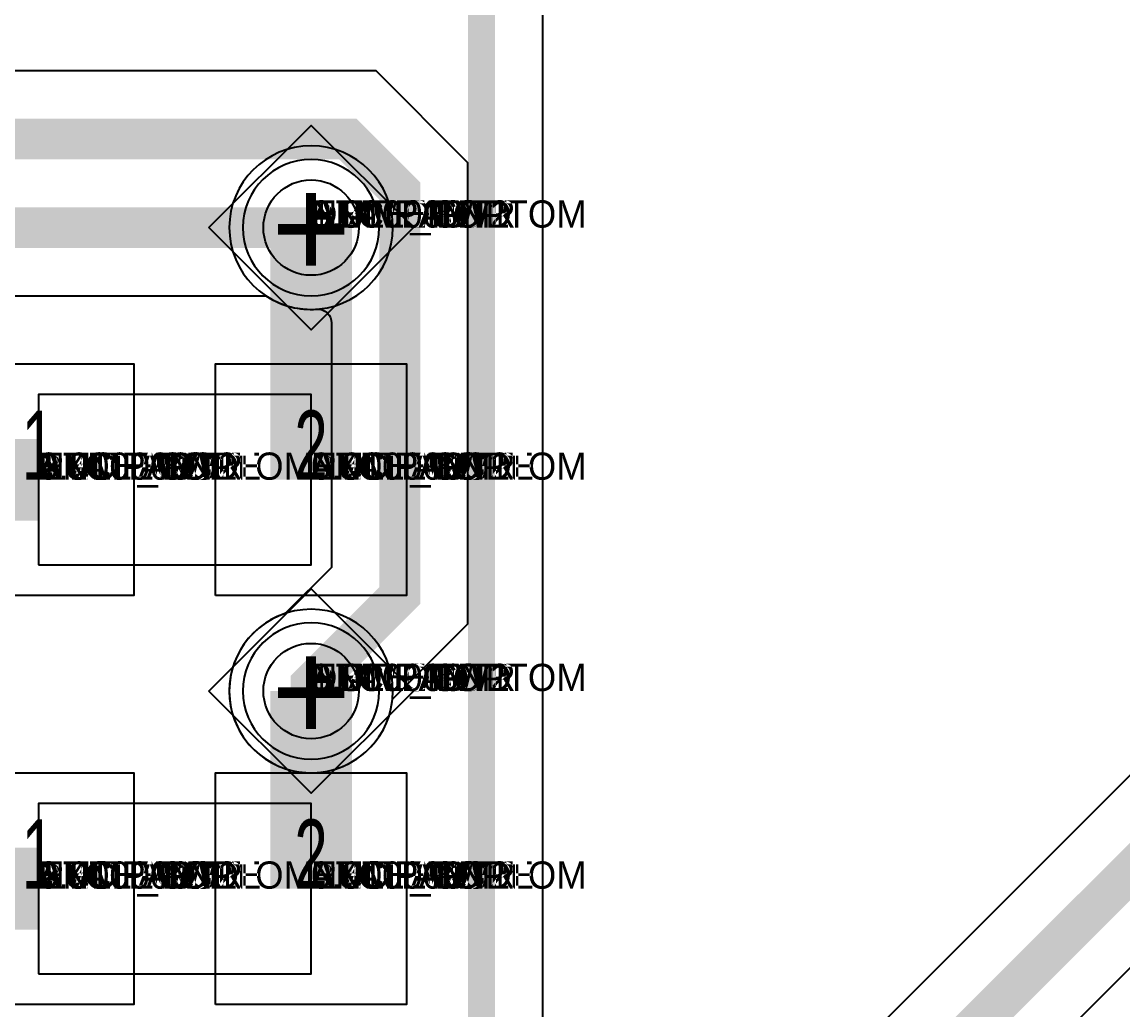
# Model space of a CAD drawing. Extents: x 0 to 323, y 0 to 320.
# Drawn here: x 76.13 to 84.2, y 98.81 to 106.06 of the extents above; entities that cross this region are included whole.
import ezdxf
from ezdxf.enums import TextEntityAlignment as Align

# ---------------------------------------------------------------- set-up
doc = ezdxf.new("R2010")
doc.units = 0
doc.header["$MEASUREMENT"] = 0
doc.layers.get('0').update_dxf_attribs({"linetype": 'CONTINUOUS'})
for name, color, linetype in [('CDN_FIGURES', 7, 'CONTINUOUS'), ('ETCH_BOTTOM', 7, 'CONTINUOUS'), ('ETCH_GND', 3, 'CONTINUOUS'), ('ETCH_INT1', 4, 'CONTINUOUS'), ('ETCH_INT2', 5, 'CONTINUOUS'), ('ETCH_PWR', 6, 'CONTINUOUS'), ('ETCH_TOP', 2, 'CONTINUOUS'), ('MANUFACTURING_NCLEGEND-1-6', 8, 'CONTINUOUS'), ('PACKAGE_GEOMETRY_ASSEMBLY_TOP', 11, 'CONTINUOUS'), ('PACKAGE_GEOMETRY_PIN_NUMBER', 9, 'CONTINUOUS')]:
    doc.layers.add(name, color=color, linetype=linetype)

# ---------------------------------------------------------------- blocks, each defined once
blk = doc.blocks.new('PAD_INFO')
for tag in ['SHAPE_TYPE', 'PAD_HEIGHT', 'PAD_LAYER', 'PAD_TYPE', 'PAD_WIDTH']:
    blk.add_attdef(tag, (0, 0), '', height=0.2)
at = {"flags": 2}
blk.add_attdef('CDN_TYPE', (0, 0), '', height=0.2, dxfattribs=at)
blk = doc.blocks.new('DRILL_INFO')
at = {"flags": 2}
blk.add_attdef('CDN_TYPE', (0, 0), '', height=0.2, dxfattribs=at)
for tag in ['FSHAPE', 'FCHAR', 'DRILL_HEIGHT', 'DIAMETER', 'PLATED', 'DRILL_WIDTH']:
    blk.add_attdef(tag, (0, 0), '', height=0.2)
blk = doc.blocks.new('VIA0700X0300')
at = {"layer": 'ETCH_BOTTOM'}
blk.add_circle((0, 0), 0.35, dxfattribs=at)
at = {"layer": 'ETCH_GND'}
blk.add_circle((0, 0), 0.35, dxfattribs=at)
at = {"layer": 'ETCH_INT1'}
blk.add_circle((0, 0), 0.35, dxfattribs=at)
at = {"layer": 'ETCH_INT2'}
blk.add_circle((0, 0), 0.35, dxfattribs=at)
at = {"layer": 'ETCH_PWR'}
blk.add_circle((0, 0), 0.35, dxfattribs=at)
at = {"layer": 'ETCH_TOP'}
blk.add_circle((0, 0), 0.35, dxfattribs=at)
ref = blk.add_blockref('PAD_INFO', (0, 0))
ref.add_attrib('PAD_LAYER', 'ETCH_TOP', (0, 0), dxfattribs={"height": 0.2})
ref.add_attrib('SHAPE_TYPE', 'NULL', (0, 0), dxfattribs={"height": 0.2})
ref.add_attrib('PAD_TYPE', 'ANTIPAD', (0, 0), dxfattribs={"height": 0.2})
ref.add_attrib('PAD_WIDTH', '0.000000', (0, 0), dxfattribs={"height": 0.2})
ref.add_attrib('PAD_HEIGHT', '0.000000', (0, 0), dxfattribs={"height": 0.2})
ref = blk.add_blockref('PAD_INFO', (0, 0))
ref.add_attrib('PAD_LAYER', 'ETCH_GND', (0, 0), dxfattribs={"height": 0.2})
ref.add_attrib('SHAPE_TYPE', 'NULL', (0, 0), dxfattribs={"height": 0.2})
ref.add_attrib('PAD_TYPE', 'ANTIPAD', (0, 0), dxfattribs={"height": 0.2})
ref.add_attrib('PAD_WIDTH', '0.000000', (0, 0), dxfattribs={"height": 0.2})
ref.add_attrib('PAD_HEIGHT', '0.000000', (0, 0), dxfattribs={"height": 0.2})
ref = blk.add_blockref('PAD_INFO', (0, 0))
ref.add_attrib('PAD_LAYER', 'ETCH_INT1', (0, 0), dxfattribs={"height": 0.2})
ref.add_attrib('SHAPE_TYPE', 'NULL', (0, 0), dxfattribs={"height": 0.2})
ref.add_attrib('PAD_TYPE', 'ANTIPAD', (0, 0), dxfattribs={"height": 0.2})
ref.add_attrib('PAD_WIDTH', '0.000000', (0, 0), dxfattribs={"height": 0.2})
ref.add_attrib('PAD_HEIGHT', '0.000000', (0, 0), dxfattribs={"height": 0.2})
ref = blk.add_blockref('PAD_INFO', (0, 0))
ref.add_attrib('PAD_LAYER', 'ETCH_INT2', (0, 0), dxfattribs={"height": 0.2})
ref.add_attrib('SHAPE_TYPE', 'NULL', (0, 0), dxfattribs={"height": 0.2})
ref.add_attrib('PAD_TYPE', 'ANTIPAD', (0, 0), dxfattribs={"height": 0.2})
ref.add_attrib('PAD_WIDTH', '0.000000', (0, 0), dxfattribs={"height": 0.2})
ref.add_attrib('PAD_HEIGHT', '0.000000', (0, 0), dxfattribs={"height": 0.2})
ref = blk.add_blockref('PAD_INFO', (0, 0))
ref.add_attrib('PAD_LAYER', 'ETCH_PWR', (0, 0), dxfattribs={"height": 0.2})
ref.add_attrib('SHAPE_TYPE', 'NULL', (0, 0), dxfattribs={"height": 0.2})
ref.add_attrib('PAD_TYPE', 'ANTIPAD', (0, 0), dxfattribs={"height": 0.2})
ref.add_attrib('PAD_WIDTH', '0.000000', (0, 0), dxfattribs={"height": 0.2})
ref.add_attrib('PAD_HEIGHT', '0.000000', (0, 0), dxfattribs={"height": 0.2})
ref = blk.add_blockref('PAD_INFO', (0, 0))
ref.add_attrib('PAD_LAYER', 'ETCH_BOTTOM', (0, 0), dxfattribs={"height": 0.2})
ref.add_attrib('SHAPE_TYPE', 'NULL', (0, 0), dxfattribs={"height": 0.2})
ref.add_attrib('PAD_TYPE', 'ANTIPAD', (0, 0), dxfattribs={"height": 0.2})
ref.add_attrib('PAD_WIDTH', '0.000000', (0, 0), dxfattribs={"height": 0.2})
ref.add_attrib('PAD_HEIGHT', '0.000000', (0, 0), dxfattribs={"height": 0.2})
ref = blk.add_blockref('PAD_INFO', (0, 0))
ref.add_attrib('PAD_LAYER', 'ETCH_TOP', (0, 0), dxfattribs={"height": 0.2})
ref.add_attrib('SHAPE_TYPE', 'NULL', (0, 0), dxfattribs={"height": 0.2})
ref.add_attrib('PAD_TYPE', 'THERMAL', (0, 0), dxfattribs={"height": 0.2})
ref.add_attrib('PAD_WIDTH', '0.000000', (0, 0), dxfattribs={"height": 0.2})
ref.add_attrib('PAD_HEIGHT', '0.000000', (0, 0), dxfattribs={"height": 0.2})
ref = blk.add_blockref('PAD_INFO', (0, 0))
ref.add_attrib('PAD_LAYER', 'ETCH_GND', (0, 0), dxfattribs={"height": 0.2})
ref.add_attrib('SHAPE_TYPE', 'NULL', (0, 0), dxfattribs={"height": 0.2})
ref.add_attrib('PAD_TYPE', 'THERMAL', (0, 0), dxfattribs={"height": 0.2})
ref.add_attrib('PAD_WIDTH', '0.000000', (0, 0), dxfattribs={"height": 0.2})
ref.add_attrib('PAD_HEIGHT', '0.000000', (0, 0), dxfattribs={"height": 0.2})
ref = blk.add_blockref('PAD_INFO', (0, 0))
ref.add_attrib('PAD_LAYER', 'ETCH_INT1', (0, 0), dxfattribs={"height": 0.2})
ref.add_attrib('SHAPE_TYPE', 'NULL', (0, 0), dxfattribs={"height": 0.2})
ref.add_attrib('PAD_TYPE', 'THERMAL', (0, 0), dxfattribs={"height": 0.2})
ref.add_attrib('PAD_WIDTH', '0.000000', (0, 0), dxfattribs={"height": 0.2})
ref.add_attrib('PAD_HEIGHT', '0.000000', (0, 0), dxfattribs={"height": 0.2})
ref = blk.add_blockref('PAD_INFO', (0, 0))
ref.add_attrib('PAD_LAYER', 'ETCH_INT2', (0, 0), dxfattribs={"height": 0.2})
ref.add_attrib('SHAPE_TYPE', 'NULL', (0, 0), dxfattribs={"height": 0.2})
ref.add_attrib('PAD_TYPE', 'THERMAL', (0, 0), dxfattribs={"height": 0.2})
ref.add_attrib('PAD_WIDTH', '0.000000', (0, 0), dxfattribs={"height": 0.2})
ref.add_attrib('PAD_HEIGHT', '0.000000', (0, 0), dxfattribs={"height": 0.2})
ref = blk.add_blockref('PAD_INFO', (0, 0))
ref.add_attrib('PAD_LAYER', 'ETCH_PWR', (0, 0), dxfattribs={"height": 0.2})
ref.add_attrib('SHAPE_TYPE', 'NULL', (0, 0), dxfattribs={"height": 0.2})
ref.add_attrib('PAD_TYPE', 'THERMAL', (0, 0), dxfattribs={"height": 0.2})
ref.add_attrib('PAD_WIDTH', '0.000000', (0, 0), dxfattribs={"height": 0.2})
ref.add_attrib('PAD_HEIGHT', '0.000000', (0, 0), dxfattribs={"height": 0.2})
ref = blk.add_blockref('PAD_INFO', (0, 0))
ref.add_attrib('PAD_LAYER', 'ETCH_BOTTOM', (0, 0), dxfattribs={"height": 0.2})
ref.add_attrib('SHAPE_TYPE', 'NULL', (0, 0), dxfattribs={"height": 0.2})
ref.add_attrib('PAD_TYPE', 'THERMAL', (0, 0), dxfattribs={"height": 0.2})
ref.add_attrib('PAD_WIDTH', '0.000000', (0, 0), dxfattribs={"height": 0.2})
ref.add_attrib('PAD_HEIGHT', '0.000000', (0, 0), dxfattribs={"height": 0.2})
ref = blk.add_blockref('PAD_INFO', (0, 0))
ref.add_attrib('PAD_LAYER', 'ETCH_TOP', (0, 0), dxfattribs={"height": 0.2})
ref.add_attrib('SHAPE_TYPE', 'CIRCLE', (0, 0), dxfattribs={"height": 0.2})
ref.add_attrib('PAD_TYPE', 'REGULAR', (0, 0), dxfattribs={"height": 0.2})
ref.add_attrib('PAD_WIDTH', '0.700000', (0, 0), dxfattribs={"height": 0.2})
ref.add_attrib('PAD_HEIGHT', '0.700000', (0, 0), dxfattribs={"height": 0.2})
ref = blk.add_blockref('PAD_INFO', (0, 0))
ref.add_attrib('PAD_LAYER', 'ETCH_GND', (0, 0), dxfattribs={"height": 0.2})
ref.add_attrib('SHAPE_TYPE', 'CIRCLE', (0, 0), dxfattribs={"height": 0.2})
ref.add_attrib('PAD_TYPE', 'REGULAR', (0, 0), dxfattribs={"height": 0.2})
ref.add_attrib('PAD_WIDTH', '0.700000', (0, 0), dxfattribs={"height": 0.2})
ref.add_attrib('PAD_HEIGHT', '0.700000', (0, 0), dxfattribs={"height": 0.2})
ref = blk.add_blockref('PAD_INFO', (0, 0))
ref.add_attrib('PAD_LAYER', 'ETCH_INT1', (0, 0), dxfattribs={"height": 0.2})
ref.add_attrib('SHAPE_TYPE', 'CIRCLE', (0, 0), dxfattribs={"height": 0.2})
ref.add_attrib('PAD_TYPE', 'REGULAR', (0, 0), dxfattribs={"height": 0.2})
ref.add_attrib('PAD_WIDTH', '0.700000', (0, 0), dxfattribs={"height": 0.2})
ref.add_attrib('PAD_HEIGHT', '0.700000', (0, 0), dxfattribs={"height": 0.2})
ref = blk.add_blockref('PAD_INFO', (0, 0))
ref.add_attrib('PAD_LAYER', 'ETCH_INT2', (0, 0), dxfattribs={"height": 0.2})
ref.add_attrib('SHAPE_TYPE', 'CIRCLE', (0, 0), dxfattribs={"height": 0.2})
ref.add_attrib('PAD_TYPE', 'REGULAR', (0, 0), dxfattribs={"height": 0.2})
ref.add_attrib('PAD_WIDTH', '0.700000', (0, 0), dxfattribs={"height": 0.2})
ref.add_attrib('PAD_HEIGHT', '0.700000', (0, 0), dxfattribs={"height": 0.2})
ref = blk.add_blockref('PAD_INFO', (0, 0))
ref.add_attrib('PAD_LAYER', 'ETCH_PWR', (0, 0), dxfattribs={"height": 0.2})
ref.add_attrib('SHAPE_TYPE', 'CIRCLE', (0, 0), dxfattribs={"height": 0.2})
ref.add_attrib('PAD_TYPE', 'REGULAR', (0, 0), dxfattribs={"height": 0.2})
ref.add_attrib('PAD_WIDTH', '0.700000', (0, 0), dxfattribs={"height": 0.2})
ref.add_attrib('PAD_HEIGHT', '0.700000', (0, 0), dxfattribs={"height": 0.2})
ref = blk.add_blockref('PAD_INFO', (0, 0))
ref.add_attrib('PAD_LAYER', 'ETCH_BOTTOM', (0, 0), dxfattribs={"height": 0.2})
ref.add_attrib('SHAPE_TYPE', 'CIRCLE', (0, 0), dxfattribs={"height": 0.2})
ref.add_attrib('PAD_TYPE', 'REGULAR', (0, 0), dxfattribs={"height": 0.2})
ref.add_attrib('PAD_WIDTH', '0.700000', (0, 0), dxfattribs={"height": 0.2})
ref.add_attrib('PAD_HEIGHT', '0.700000', (0, 0), dxfattribs={"height": 0.2})
ref = blk.add_blockref('DRILL_INFO', (0, 0))
ref.add_attrib('DIAMETER', '0.300000', (0, 0), dxfattribs={"height": 0.2})
ref.add_attrib('PLATED', 'PLATED', (0, 0), dxfattribs={"height": 0.2})
ref.add_attrib('FSHAPE', 'DIAMOND', (0, 0), dxfattribs={"height": 0.2})
ref.add_attrib('FCHAR', '+', (0, 0), dxfattribs={"height": 0.2})
ref.add_attrib('DRILL_WIDTH', '1.500000', (0, 0), dxfattribs={"height": 0.2})
ref.add_attrib('DRILL_HEIGHT', '1.500000', (0, 0), dxfattribs={"height": 0.2})
for tag in ['CDN_TYPE', 'PIN']:
    blk.add_attdef(tag, (0, 0), '', height=0.2)
at = {"flags": 2}
for tag in ['PSTKNAME', 'BBV']:
    blk.add_attdef(tag, (0, 0), '', height=0.2, dxfattribs=at)
blk = doc.blocks.new('FIGURE_DIAMOND')
at = {"layer": 'CDN_FIGURES'}
blk.add_lwpolyline([(-0.5, 0), (0, 0.5), (0.5, 0), (0, -0.5)], close=True, dxfattribs=at)
blk = doc.blocks.new('RC1400X1700TS')
at = {"layer": 'ETCH_TOP'}
blk.add_lwpolyline([(-0.7, -0.85), (-0.7, 0.85), (0.7, 0.85), (0.7, -0.85)], close=True, dxfattribs=at)
ref = blk.add_blockref('PAD_INFO', (0, 0))
ref.add_attrib('PAD_LAYER', 'ETCH_TOP', (0, 0), dxfattribs={"height": 0.2})
ref.add_attrib('SHAPE_TYPE', 'NULL', (0, 0), dxfattribs={"height": 0.2})
ref.add_attrib('PAD_TYPE', 'ANTIPAD', (0, 0), dxfattribs={"height": 0.2})
ref.add_attrib('PAD_WIDTH', '0.000000', (0, 0), dxfattribs={"height": 0.2})
ref.add_attrib('PAD_HEIGHT', '0.000000', (0, 0), dxfattribs={"height": 0.2})
ref = blk.add_blockref('PAD_INFO', (0, 0))
ref.add_attrib('PAD_LAYER', 'ETCH_GND', (0, 0), dxfattribs={"height": 0.2})
ref.add_attrib('SHAPE_TYPE', 'NULL', (0, 0), dxfattribs={"height": 0.2})
ref.add_attrib('PAD_TYPE', 'ANTIPAD', (0, 0), dxfattribs={"height": 0.2})
ref.add_attrib('PAD_WIDTH', '0.000000', (0, 0), dxfattribs={"height": 0.2})
ref.add_attrib('PAD_HEIGHT', '0.000000', (0, 0), dxfattribs={"height": 0.2})
ref = blk.add_blockref('PAD_INFO', (0, 0))
ref.add_attrib('PAD_LAYER', 'ETCH_INT1', (0, 0), dxfattribs={"height": 0.2})
ref.add_attrib('SHAPE_TYPE', 'NULL', (0, 0), dxfattribs={"height": 0.2})
ref.add_attrib('PAD_TYPE', 'ANTIPAD', (0, 0), dxfattribs={"height": 0.2})
ref.add_attrib('PAD_WIDTH', '0.000000', (0, 0), dxfattribs={"height": 0.2})
ref.add_attrib('PAD_HEIGHT', '0.000000', (0, 0), dxfattribs={"height": 0.2})
ref = blk.add_blockref('PAD_INFO', (0, 0))
ref.add_attrib('PAD_LAYER', 'ETCH_INT2', (0, 0), dxfattribs={"height": 0.2})
ref.add_attrib('SHAPE_TYPE', 'NULL', (0, 0), dxfattribs={"height": 0.2})
ref.add_attrib('PAD_TYPE', 'ANTIPAD', (0, 0), dxfattribs={"height": 0.2})
ref.add_attrib('PAD_WIDTH', '0.000000', (0, 0), dxfattribs={"height": 0.2})
ref.add_attrib('PAD_HEIGHT', '0.000000', (0, 0), dxfattribs={"height": 0.2})
ref = blk.add_blockref('PAD_INFO', (0, 0))
ref.add_attrib('PAD_LAYER', 'ETCH_PWR', (0, 0), dxfattribs={"height": 0.2})
ref.add_attrib('SHAPE_TYPE', 'NULL', (0, 0), dxfattribs={"height": 0.2})
ref.add_attrib('PAD_TYPE', 'ANTIPAD', (0, 0), dxfattribs={"height": 0.2})
ref.add_attrib('PAD_WIDTH', '0.000000', (0, 0), dxfattribs={"height": 0.2})
ref.add_attrib('PAD_HEIGHT', '0.000000', (0, 0), dxfattribs={"height": 0.2})
ref = blk.add_blockref('PAD_INFO', (0, 0))
ref.add_attrib('PAD_LAYER', 'ETCH_BOTTOM', (0, 0), dxfattribs={"height": 0.2})
ref.add_attrib('SHAPE_TYPE', 'NULL', (0, 0), dxfattribs={"height": 0.2})
ref.add_attrib('PAD_TYPE', 'ANTIPAD', (0, 0), dxfattribs={"height": 0.2})
ref.add_attrib('PAD_WIDTH', '0.000000', (0, 0), dxfattribs={"height": 0.2})
ref.add_attrib('PAD_HEIGHT', '0.000000', (0, 0), dxfattribs={"height": 0.2})
ref = blk.add_blockref('PAD_INFO', (0, 0))
ref.add_attrib('PAD_LAYER', 'ETCH_TOP', (0, 0), dxfattribs={"height": 0.2})
ref.add_attrib('SHAPE_TYPE', 'NULL', (0, 0), dxfattribs={"height": 0.2})
ref.add_attrib('PAD_TYPE', 'THERMAL', (0, 0), dxfattribs={"height": 0.2})
ref.add_attrib('PAD_WIDTH', '0.000000', (0, 0), dxfattribs={"height": 0.2})
ref.add_attrib('PAD_HEIGHT', '0.000000', (0, 0), dxfattribs={"height": 0.2})
ref = blk.add_blockref('PAD_INFO', (0, 0))
ref.add_attrib('PAD_LAYER', 'ETCH_GND', (0, 0), dxfattribs={"height": 0.2})
ref.add_attrib('SHAPE_TYPE', 'NULL', (0, 0), dxfattribs={"height": 0.2})
ref.add_attrib('PAD_TYPE', 'THERMAL', (0, 0), dxfattribs={"height": 0.2})
ref.add_attrib('PAD_WIDTH', '0.000000', (0, 0), dxfattribs={"height": 0.2})
ref.add_attrib('PAD_HEIGHT', '0.000000', (0, 0), dxfattribs={"height": 0.2})
ref = blk.add_blockref('PAD_INFO', (0, 0))
ref.add_attrib('PAD_LAYER', 'ETCH_INT1', (0, 0), dxfattribs={"height": 0.2})
ref.add_attrib('SHAPE_TYPE', 'NULL', (0, 0), dxfattribs={"height": 0.2})
ref.add_attrib('PAD_TYPE', 'THERMAL', (0, 0), dxfattribs={"height": 0.2})
ref.add_attrib('PAD_WIDTH', '0.000000', (0, 0), dxfattribs={"height": 0.2})
ref.add_attrib('PAD_HEIGHT', '0.000000', (0, 0), dxfattribs={"height": 0.2})
ref = blk.add_blockref('PAD_INFO', (0, 0))
ref.add_attrib('PAD_LAYER', 'ETCH_INT2', (0, 0), dxfattribs={"height": 0.2})
ref.add_attrib('SHAPE_TYPE', 'NULL', (0, 0), dxfattribs={"height": 0.2})
ref.add_attrib('PAD_TYPE', 'THERMAL', (0, 0), dxfattribs={"height": 0.2})
ref.add_attrib('PAD_WIDTH', '0.000000', (0, 0), dxfattribs={"height": 0.2})
ref.add_attrib('PAD_HEIGHT', '0.000000', (0, 0), dxfattribs={"height": 0.2})
ref = blk.add_blockref('PAD_INFO', (0, 0))
ref.add_attrib('PAD_LAYER', 'ETCH_PWR', (0, 0), dxfattribs={"height": 0.2})
ref.add_attrib('SHAPE_TYPE', 'NULL', (0, 0), dxfattribs={"height": 0.2})
ref.add_attrib('PAD_TYPE', 'THERMAL', (0, 0), dxfattribs={"height": 0.2})
ref.add_attrib('PAD_WIDTH', '0.000000', (0, 0), dxfattribs={"height": 0.2})
ref.add_attrib('PAD_HEIGHT', '0.000000', (0, 0), dxfattribs={"height": 0.2})
ref = blk.add_blockref('PAD_INFO', (0, 0))
ref.add_attrib('PAD_LAYER', 'ETCH_BOTTOM', (0, 0), dxfattribs={"height": 0.2})
ref.add_attrib('SHAPE_TYPE', 'NULL', (0, 0), dxfattribs={"height": 0.2})
ref.add_attrib('PAD_TYPE', 'THERMAL', (0, 0), dxfattribs={"height": 0.2})
ref.add_attrib('PAD_WIDTH', '0.000000', (0, 0), dxfattribs={"height": 0.2})
ref.add_attrib('PAD_HEIGHT', '0.000000', (0, 0), dxfattribs={"height": 0.2})
ref = blk.add_blockref('PAD_INFO', (0, 0))
ref.add_attrib('PAD_LAYER', 'ETCH_GND', (0, 0), dxfattribs={"height": 0.2})
ref.add_attrib('SHAPE_TYPE', 'NULL', (0, 0), dxfattribs={"height": 0.2})
ref.add_attrib('PAD_TYPE', 'REGULAR', (0, 0), dxfattribs={"height": 0.2})
ref.add_attrib('PAD_WIDTH', '0.000000', (0, 0), dxfattribs={"height": 0.2})
ref.add_attrib('PAD_HEIGHT', '0.000000', (0, 0), dxfattribs={"height": 0.2})
ref = blk.add_blockref('PAD_INFO', (0, 0))
ref.add_attrib('PAD_LAYER', 'ETCH_INT1', (0, 0), dxfattribs={"height": 0.2})
ref.add_attrib('SHAPE_TYPE', 'NULL', (0, 0), dxfattribs={"height": 0.2})
ref.add_attrib('PAD_TYPE', 'REGULAR', (0, 0), dxfattribs={"height": 0.2})
ref.add_attrib('PAD_WIDTH', '0.000000', (0, 0), dxfattribs={"height": 0.2})
ref.add_attrib('PAD_HEIGHT', '0.000000', (0, 0), dxfattribs={"height": 0.2})
ref = blk.add_blockref('PAD_INFO', (0, 0))
ref.add_attrib('PAD_LAYER', 'ETCH_INT2', (0, 0), dxfattribs={"height": 0.2})
ref.add_attrib('SHAPE_TYPE', 'NULL', (0, 0), dxfattribs={"height": 0.2})
ref.add_attrib('PAD_TYPE', 'REGULAR', (0, 0), dxfattribs={"height": 0.2})
ref.add_attrib('PAD_WIDTH', '0.000000', (0, 0), dxfattribs={"height": 0.2})
ref.add_attrib('PAD_HEIGHT', '0.000000', (0, 0), dxfattribs={"height": 0.2})
ref = blk.add_blockref('PAD_INFO', (0, 0))
ref.add_attrib('PAD_LAYER', 'ETCH_PWR', (0, 0), dxfattribs={"height": 0.2})
ref.add_attrib('SHAPE_TYPE', 'NULL', (0, 0), dxfattribs={"height": 0.2})
ref.add_attrib('PAD_TYPE', 'REGULAR', (0, 0), dxfattribs={"height": 0.2})
ref.add_attrib('PAD_WIDTH', '0.000000', (0, 0), dxfattribs={"height": 0.2})
ref.add_attrib('PAD_HEIGHT', '0.000000', (0, 0), dxfattribs={"height": 0.2})
ref = blk.add_blockref('PAD_INFO', (0, 0))
ref.add_attrib('PAD_LAYER', 'ETCH_BOTTOM', (0, 0), dxfattribs={"height": 0.2})
ref.add_attrib('SHAPE_TYPE', 'NULL', (0, 0), dxfattribs={"height": 0.2})
ref.add_attrib('PAD_TYPE', 'REGULAR', (0, 0), dxfattribs={"height": 0.2})
ref.add_attrib('PAD_WIDTH', '0.000000', (0, 0), dxfattribs={"height": 0.2})
ref.add_attrib('PAD_HEIGHT', '0.000000', (0, 0), dxfattribs={"height": 0.2})
ref = blk.add_blockref('DRILL_INFO', (0, 0))
ref.add_attrib('DIAMETER', '0.000000', (0, 0), dxfattribs={"height": 0.2})
ref.add_attrib('PLATED', 'PLATED', (0, 0), dxfattribs={"height": 0.2})
ref.add_attrib('FSHAPE', 'NULL', (0, 0), dxfattribs={"height": 0.2})
ref.add_attrib('DRILL_WIDTH', '0.000000', (0, 0), dxfattribs={"height": 0.2})
ref.add_attrib('DRILL_HEIGHT', '0.000000', (0, 0), dxfattribs={"height": 0.2})
ref = blk.add_blockref('PAD_INFO', (0, 0))
ref.add_attrib('PAD_LAYER', 'ETCH_TOP', (0, 0), dxfattribs={"height": 0.2})
ref.add_attrib('SHAPE_TYPE', 'RECTANGLE', (0, 0), dxfattribs={"height": 0.2})
ref.add_attrib('PAD_TYPE', 'REGULAR', (0, 0), dxfattribs={"height": 0.2})
ref.add_attrib('PAD_WIDTH', '1.400000', (0, 0), dxfattribs={"height": 0.2})
ref.add_attrib('PAD_HEIGHT', '1.700000', (0, 0), dxfattribs={"height": 0.2})
for tag in ['CDN_TYPE', 'PIN']:
    blk.add_attdef(tag, (0, 0), '', height=0.2)
at = {"flags": 2}
for tag in ['PSTKNAME', 'BBV']:
    blk.add_attdef(tag, (0, 0), '', height=0.2, dxfattribs=at)
blk = doc.blocks.new('F91')
at = {"layer": 'PACKAGE_GEOMETRY_ASSEMBLY_TOP'}
blk.add_lwpolyline([(0, -0.625), (2, -0.625), (2, 0.625), (0, 0.625)], close=True, dxfattribs=at)
at = {"layer": 'ETCH_TOP'}
ref = blk.add_blockref('RC1400X1700TS', (0, 0), dxfattribs=at)
ref.add_attrib('CDN_TYPE', 'PIN', (0, 0), dxfattribs={"height": 0.2})
ref.add_attrib('PIN', '1', (0, 0), dxfattribs={"height": 0.2})
ref = blk.add_blockref('RC1400X1700TS', (2, 0), dxfattribs=at)
ref.add_attrib('CDN_TYPE', 'PIN', (0, 0), dxfattribs={"height": 0.2})
ref.add_attrib('PIN', '2', (0, 0), dxfattribs={"height": 0.2})
at = {"flags": 2}
for tag in ['SYMBOL_TYPE', 'CDN_TYPE', 'REFDES']:
    blk.add_attdef(tag, (0, 0), '', height=0.2, dxfattribs=at)

msp = doc.modelspace()

# ---------------------------------------------------------------- linework, layer by layer
at = {"layer": 'ETCH_BOTTOM'}
for points, format in [([(78.25, 101.15, 0.3, 0.3, 0), (78.25, 101.2, 0.3, 0.3, 0), (78.9, 101.85, 0.3, 0.3, 0), (78.9, 104.8193, 0.3, 0.3, 0), (78.5193, 105.2, 0.3, 0.3, 0), (70.75, 105.2, 0.3, 0.3, 0), (66.25, 100.7, 0.3, 0.3, 0), (54.9807, 100.7, 0.3, 0.3, 0), (47.7307, 107.95, 0.3, 0.3, 0), (45.2307, 107.95, 0.3, 0.3, 0), (42.75, 110.4307, 0.3, 0.3, 0), (42.75, 111.5557, 0.3, 0.3, 0), (40.9557, 113.35, 0.3, 0.3, 0), (36.8943, 113.35, 0.3, 0.3, 0), (30.65, 107.1057, 0.3, 0.3, 0), (30.65, 90.6, 0.3, 0.3, 0), (23.9, 83.85, 0.3, 0.3, 0)], "xyseb"), ([(78.25, 104.55, 0.3, 0.3, 0), (70.7364, 104.55, 0.3, 0.3, 0), (66.4364, 100.25, 0.3, 0.3, 0), (54.7943, 100.25, 0.3, 0.3, 0), (47.5443, 107.5, 0.3, 0.3, 0), (45.0443, 107.5, 0.3, 0.3, 0), (42, 110.5443, 0.3, 0.3, 0), (42, 111.6693, 0.3, 0.3, 0), (40.7693, 112.9, 0.3, 0.3, 0), (37.0807, 112.9, 0.3, 0.3, 0), (32.25, 108.0693, 0.3, 0.3, 0), (32.25, 89.85, 0.3, 0.3, 0), (27.8, 85.4, 0.3, 0.3, 0)], "xyseb"), ([(54.5872, 99.7499), (66.6435, 99.7499), (70.9435, 104.0499), (77.918, 104.0499), (77.9304, 104.0421, 0.159036), (78.2915, 103.9513, -0.434609), (78.3999, 103.8502), (78.3999, 102.0571), (78.0631, 101.7204), (78.0522, 101.7166, 1.792656), (78.8451, 101.073), (78.8474, 101.0901), (79.4001, 101.6429), (79.4001, 105.0264), (78.7264, 105.7001), (70.5429, 105.7001), (66.0429, 101.2001), (55.9498, 101.2001, -0.434609)], "xyb")]:
    msp.add_lwpolyline(points, format=format, dxfattribs=at)
at = {"layer": 'ETCH_GND'}
for points in [[(78.7501, 104.55, 1), (77.7499, 104.55, 1)], [(78.7501, 101.15, 1), (77.7499, 101.15, 1)]]:
    msp.add_lwpolyline(points, format="xyb", close=True, dxfattribs=at)
at = {"layer": 'ETCH_INT1'}
for points in [[(78.8501, 104.55, 1), (77.6499, 104.55, 1)], [(78.8501, 101.15, 1), (77.6499, 101.15, 1)]]:
    msp.add_lwpolyline(points, format="xyb", close=True, dxfattribs=at)
at = {"layer": 'ETCH_INT2'}
for points in [[(78.7501, 104.55, 1), (77.7499, 104.55, 1)], [(78.7501, 101.15, 1), (77.7499, 101.15, 1)]]:
    msp.add_lwpolyline(points, format="xyb", close=True, dxfattribs=at)
for points, format in [([(58.7284, 69.8024), (74.1999, 85.2739), (74.1999, 86.1634, 0.73983), (74.0145, 86.2201, -3.267789), (74.0145, 86.7799, 0.73983), (74.1999, 86.8366), (74.1999, 90.4764), (87.3736, 103.6501)], "xyb"), ([(122, 94.75, 0.3, 0.3, 0), (121.3, 94.75, 0.3, 0.3, 0), (112.9, 103.15, 0.3, 0.3, 0), (87.5807, 103.15, 0.3, 0.3, 0), (74.7, 90.2693, 0.3, 0.3, 0), (74.7, 85.0668, 0.3, 0.3, 0), (57.95, 68.3168, 0.3, 0.3, 0), (57.95, 57.2193, 0.3, 0.3, 0), (57.35, 56.6193, 0.3, 0.3, 0), (57.35, 56.5, 0.3, 0.3, 0), (53.3, 52.45, 0.3, 0.3, 0)], "xyseb"), ([(88.4478, 64.1873), (80.935, 71.7001), (67.9182, 71.7001), (67.9082, 71.7047, 0.307308), (67.3543, 71.6114, -0.407694), (67.2125, 71.613), (66.6751, 72.1504), (66.6751, 72.8862), (66.682, 72.8981, 0.401314), (66.5208, 73.5705, -0.478067), (66.504, 73.7274), (77.3501, 84.5736), (77.3501, 91.5, 0.220007), (77.1739, 91.881, -0.438125), (77.1679, 92.03), (87.7878, 102.6499)], "xyb")]:
    msp.add_lwpolyline(points, format=format, dxfattribs=at)
at = {"layer": 'ETCH_PWR'}
for points in [[(78.7501, 104.55, 1), (77.7499, 104.55, 1)], [(78.7501, 101.15, 1), (77.7499, 101.15, 1)]]:
    msp.add_lwpolyline(points, format="xyb", close=True, dxfattribs=at)
at = {"layer": 'ETCH_TOP'}
msp.add_lwpolyline([(79.9501, 96.7636), (79.9501, 106.728), (82.447, 106.728), (84.096, 108.377), (84.096, 117.644), (130.599, 117.644)], dxfattribs=at)
for points in [[(79.5, 110.2, 0.2, 0.2, 0), (79.5, 96.95, 0.2, 0.2, 0), (73.8, 91.25, 0.2, 0.2, 0), (71.55, 91.25, 0.2, 0.2, 0)], [(78.25, 102.7, 0.6, 0.6, 0), (78.25, 104.55, 0.6, 0.6, 0)], [(74.1, 102.7, 0.6, 0.6, 0), (76.25, 102.7, 0.6, 0.6, 0)], [(78.25, 99.7, 0.6, 0.6, 0), (78.25, 101.15, 0.6, 0.6, 0)], [(74.1, 99.7, 0.6, 0.6, 0), (76.25, 99.7, 0.6, 0.6, 0)]]:
    msp.add_lwpolyline(points, format="xyseb", dxfattribs=at)

# ---------------------------------------------------------------- block references
for p in [(76.25, 102.7), (76.25, 99.7)]:
    msp.add_blockref('F91', p)
for p in [(78.25, 104.55), (78.25, 101.15)]:
    msp.add_blockref('VIA0700X0300', p, dxfattribs=at)
at = {"layer": 'MANUFACTURING_NCLEGEND-1-6', "xscale": 1.5, "yscale": 1.5}
for p in [(78.25, 104.55), (78.25, 101.15)]:
    msp.add_blockref('FIGURE_DIAMOND', p, dxfattribs=at)

# ---------------------------------------------------------------- texts
at = {"layer": 'MANUFACTURING_NCLEGEND-1-6'}
for p in [(78.25, 104.55), (78.25, 101.15)]:
    msp.add_text('+', height=0.75, dxfattribs=at).set_placement(p, align=Align.MIDDLE_CENTER)
at = {"layer": 'PACKAGE_GEOMETRY_PIN_NUMBER', "width": 0.649606}
for s, p in [('1', (76.25, 102.7)), ('2', (78.25, 102.7)), ('1', (76.25, 99.7)), ('2', (78.25, 99.7))]:
    msp.add_text(s, height=0.508, dxfattribs=at).set_placement(p, align=Align.CENTER)

doc.saveas('drawing.dxf')
